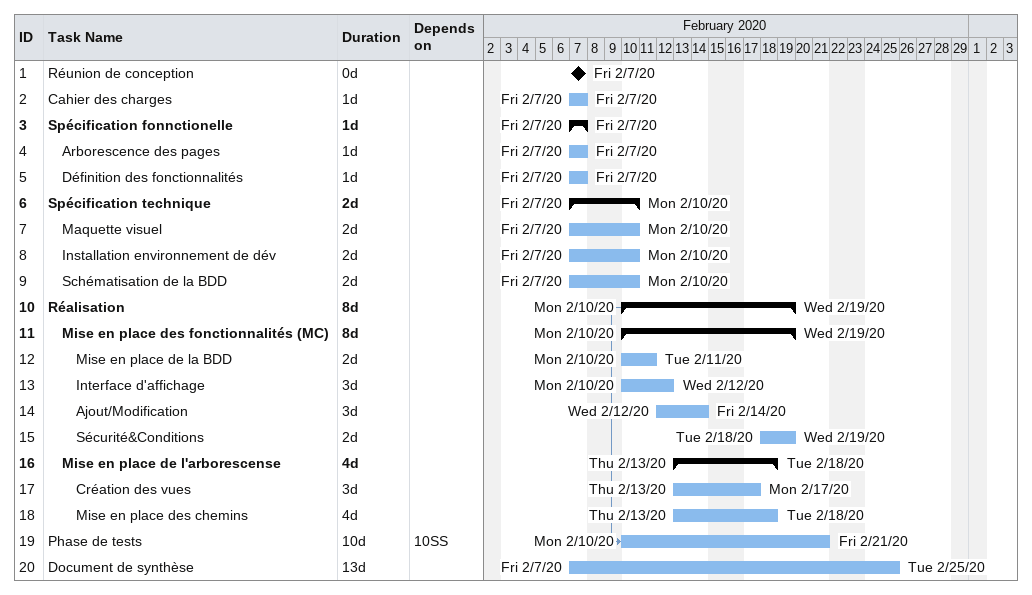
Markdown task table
| ID | Level | Task | Duration | Start | Finish | Predecessors |
|---|---|---|---|---|---|---|
| 1 | 1 | Réunion de conception | 0d | 2020-02-07 | 2020-02-07 |  |
| 2 | 1 | Cahier des charges | 1d | 2020-02-07 | 2020-02-07 |  |
| 3 | 1 | **Spécification fonnctionelle** | 1d | 2020-02-07 | 2020-02-07 |  |
| 4 | 2 | Arborescence des pages | 1d | 2020-02-07 | 2020-02-07 |  |
| 5 | 2 | Définition des fonctionnalités | 1d | 2020-02-07 | 2020-02-07 |  |
| 6 | 1 | **Spécification technique** | 2d | 2020-02-07 | 2020-02-10 |  |
| 7 | 2 | Maquette visuel | 2d | 2020-02-07 | 2020-02-10 |  |
| 8 | 2 | Installation environnement de dév | 2d | 2020-02-07 | 2020-02-10 |  |
| 9 | 2 | Schématisation de la BDD | 2d | 2020-02-07 | 2020-02-10 |  |
| 10 | 1 | **Réalisation** | 8d | 2020-02-10 | 2020-02-19 |  |
| 11 | 2 | **Mise en place des fonctionnalités (MC)** | 8d | 2020-02-10 | 2020-02-19 |  |
| 12 | 3 | Mise en place de la BDD | 2d | 2020-02-10 | 2020-02-11 |  |
| 13 | 3 | Interface d'affichage | 3d | 2020-02-10 | 2020-02-12 |  |
| 14 | 3 | Ajout/Modification | 3d | 2020-02-12 | 2020-02-14 |  |
| 15 | 3 | Sécurité&Conditions | 2d | 2020-02-18 | 2020-02-19 |  |
| 16 | 2 | **Mise en place de l'arborescense** | 4d | 2020-02-13 | 2020-02-18 |  |
| 17 | 3 | Création des vues | 3d | 2020-02-13 | 2020-02-17 |  |
| 18 | 3 | Mise en place des chemins | 4d | 2020-02-13 | 2020-02-18 |  |
| 19 | 1 | Phase de tests | 10d | 2020-02-10 | 2020-02-21 | 10SS |
| 20 | 1 | Document de synthèse | 13d | 2020-02-07 | 2020-02-25 |  |
